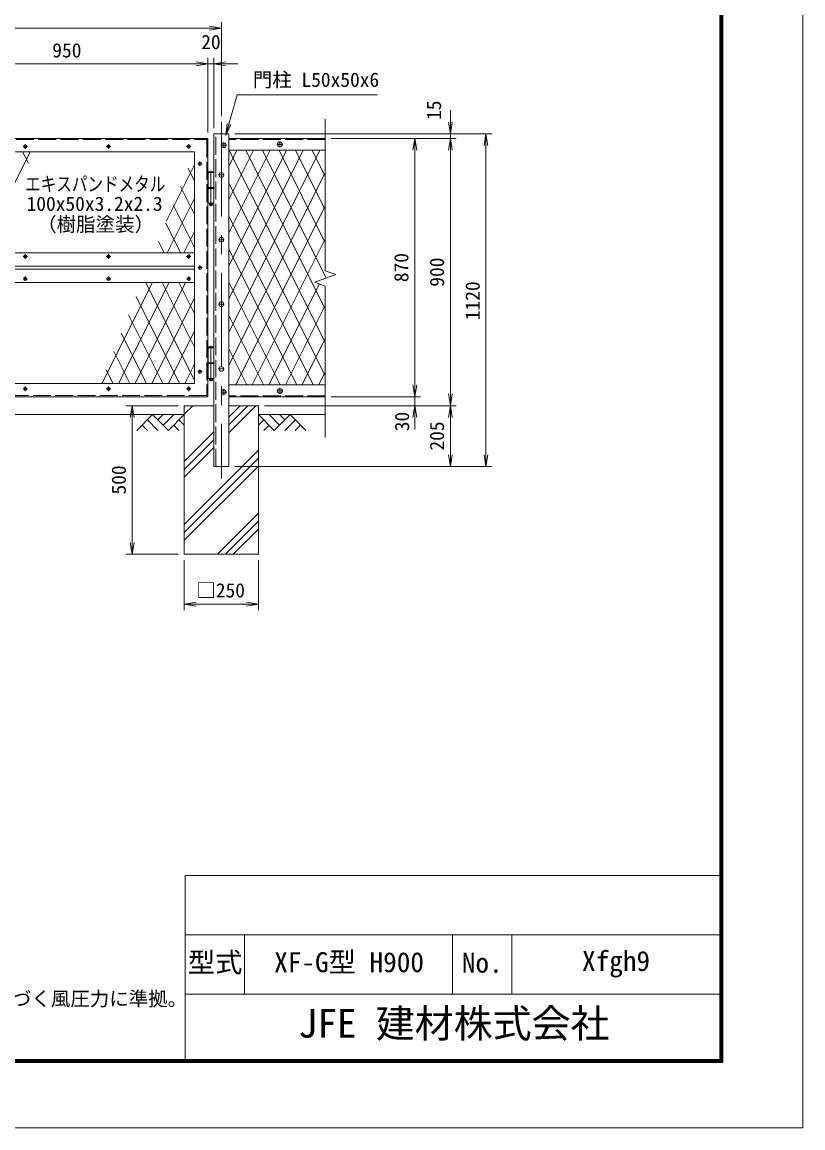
# Model space of a CAD drawing. Units: millimetres at full size. Extents: x -4200 to 4200, y -2970 to 2970.
# Drawn here: x 1571 to 4200, y -2970 to 753 of the extents above; entities that cross this region are included whole.
import ezdxf
from ezdxf.enums import TextEntityAlignment as Align

# ---------------------------------------------------------------- set-up
doc = ezdxf.new("R2010")
doc.units = ezdxf.units.MM
doc.header["$LTSCALE"] = 10
doc.linetypes.add('DASHED', pattern=[7.5, 6, -1.5])
doc.linetypes.add('USER1', pattern=[50.8, 31.75, -6.35, 6.35, -6.35])
doc.layers.add('0-0_D-TTL-TXT', color=7, linetype='Continuous')
for name, color, linetype, lineweight in [('0-1_D-STR3', 3, 'Continuous', 13), ('0-2_D-BMK', 2, 'USER1', 13), ('0-3_D-STR1', 1, 'Continuous', 18), ('0-4_D-STR-TXT', 7, 'Continuous', 13), ('0-5_D-STR4', 7, 'Continuous', 18), ('0-6_D-BGD', 7, 'Continuous', 18), ('0-7_D-STR-DIM', 7, 'Continuous', 13), ('0-8_0', 7, 'Continuous', 18), ('0-9_D-DCR-HCH', 7, 'Continuous', 13), ('0-A_D-STR2', 7, 'Continuous', 13), ('0-B_D-TTL', 7, 'Continuous', 18)]:
    doc.layers.add(name, color=color, linetype=linetype, lineweight=lineweight)
doc.styles.add('ＭＳ ゴシック', font='')
doc.styles.get('ＭＳ ゴシック').set_extended_font_data('MS Gothic')

# ---------------------------------------------------------------- blocks, each defined once
blk = doc.blocks.new('_Open')
at = {"layer": '0-8_0'}
blk.add_line((-10, 1.667), (0, 0), dxfattribs=at)
blk.add_lwpolyline([(-10, -1.667), (0, 0), (-10, 0)], dxfattribs=at)

msp = doc.modelspace()

# ---------------------------------------------------------------- linework, layer by layer
at = {"layer": '0-1_D-STR3'}
for p, q in [((2216.69, 246.37), (2197.29, 246.37)), ((2197.29, 246.37), (2197.29, 196.37)), ((2197.49, 248.37), (2198.49, 249.37)), ((2197.49, 248.37), (2197.49, 246.37)), ((2197.49, 248.37), (2216.49, 248.37)), ((2215.49, 249.37), (2198.49, 249.37)), ((2215.49, 249.37), (2216.49, 248.37)), ((2216.49, 248.37), (2216.49, 246.37)), ((2216.69, 246.37), (2216.69, 196.37)), ((2217.49, 196.37), (2196.49, 196.37)), ((2196.49, 196.37), (2196.49, 193.37)), ((2217.49, 193.37), (2196.49, 193.37)), ((2197.29, 193.37), (2197.29, 143.37)), ((2216.69, 193.37), (2216.69, 143.37)), ((2217.49, 196.37), (2217.49, 193.37)), ((2216.69, 143.37), (2197.29, 143.37)), ((2201.99, 143.37), (2201.99, 137.37)), ((2202.99, 136.37), (2201.99, 137.37)), ((2210.99, 136.37), (2202.99, 136.37)), ((2211.99, 143.37), (2211.99, 137.37)), ((2216.69, -343.63), (2197.29, -343.63)), ((2197.29, -343.63), (2197.29, -393.63)), ((2197.49, -341.63), (2198.49, -340.63)), ((2197.49, -341.63), (2197.49, -343.63)), ((2197.49, -341.63), (2216.49, -341.63)), ((2215.49, -340.63), (2198.49, -340.63)), ((2215.49, -340.63), (2216.49, -341.63)), ((2216.49, -341.63), (2216.49, -343.63)), ((2216.69, -343.63), (2216.69, -393.63)), ((2217.49, -393.63), (2196.49, -393.63)), ((2196.49, -393.63), (2196.49, -396.63)), ((2217.49, -396.63), (2196.49, -396.63)), ((2197.29, -396.63), (2197.29, -446.63)), ((2216.69, -396.63), (2216.69, -446.63)), ((2217.49, -393.63), (2217.49, -396.63)), ((2216.69, -446.63), (2197.29, -446.63)), ((2201.99, -446.63), (2201.99, -452.63)), ((2211.99, -446.63), (2211.99, -452.63)), ((2202.99, -453.63), (2201.99, -452.63)), ((2210.99, -453.63), (2202.99, -453.63))]:
    msp.add_line(p, q, dxfattribs=at)
for points in [[(2210.99, 136.37), (2211.99, 137.37), (2201.99, 137.37)], [(2210.99, -453.63), (2211.99, -452.63), (2201.99, -452.63)]]:
    msp.add_lwpolyline(points, dxfattribs=at)
for centre, radius in [((1581.99, 334.37), 5.25), ((1861.99, 334.37), 5.25), ((2131.99, 334.37), 5.25), ((2249.99, 338.37), 8), ((2438.99, 341.37), 8), ((2169.99, 276.37), 5.25), ((2241.99, 238.37), 8), ((2206.99, 141.37), 2), ((2241.99, 20.37), 8), ((1581.99, -36.13), 5.25), ((1861.99, -36.13), 5.25), ((2131.99, -36.13), 5.25), ((2169.99, -73.63), 5.25), ((1581.99, -111.13), 5.25), ((1861.99, -111.13), 5.25), ((2131.99, -111.13), 5.25), ((2241.99, -196.63), 8), ((2241.99, -414.63), 8), ((2169.99, -423.63), 5.25), ((2206.99, -448.63), 2), ((1581.99, -481.63), 5.25), ((1861.99, -481.63), 5.25), ((2131.99, -481.63), 5.25), ((2438.99, -488.63), 8), ((2249.99, -492.63), 8)]:
    msp.add_circle(centre, radius, dxfattribs=at)
at = {"layer": '0-2_D-BMK'}
for p, q in [((2241.99, 416.37), (2241.99, -783.63)), ((1581.99, 341.81), (1581.99, 326.93)), ((1861.99, 341.81), (1861.99, 326.93)), ((2131.99, 341.81), (2131.99, 326.93)), ((2259.99, 338.37), (2239.99, 338.37)), ((2249.99, 348.37), (2249.99, 328.37)), ((2448.99, 341.37), (2428.99, 341.37)), ((2438.99, 351.37), (2438.99, 331.37)), ((1589.43, 334.37), (1574.55, 334.37)), ((1869.43, 334.37), (1854.55, 334.37)), ((2139.43, 334.37), (2124.55, 334.37)), ((2177.43, 276.37), (2162.55, 276.37)), ((2169.99, 283.81), (2169.99, 268.93)), ((2206.99, 252.77), (2206.99, 133.61)), ((2251.99, 238.37), (2231.99, 238.37)), ((2251.99, 20.37), (2231.99, 20.37)), ((1589.43, -36.13), (1574.55, -36.13)), ((1581.99, -28.69), (1581.99, -43.57)), ((1869.43, -36.13), (1854.55, -36.13)), ((1861.99, -28.69), (1861.99, -43.57)), ((2139.43, -36.13), (2124.55, -36.13)), ((2131.99, -28.69), (2131.99, -43.57)), ((2177.43, -73.63), (2162.55, -73.63)), ((2169.99, -66.19), (2169.99, -81.07)), ((1589.43, -111.13), (1574.55, -111.13)), ((1581.99, -103.69), (1581.99, -118.57)), ((1869.43, -111.13), (1854.55, -111.13)), ((1861.99, -103.69), (1861.99, -118.57)), ((2139.43, -111.13), (2124.55, -111.13)), ((2131.99, -103.69), (2131.99, -118.57)), ((2251.99, -196.63), (2231.99, -196.63)), ((2206.99, -337.23), (2206.99, -456.39)), ((2177.43, -423.63), (2162.55, -423.63)), ((2169.99, -416.19), (2169.99, -431.07)), ((2251.99, -414.63), (2231.99, -414.63)), ((1589.43, -481.63), (1574.55, -481.63)), ((1581.99, -474.19), (1581.99, -489.07)), ((1869.43, -481.63), (1854.55, -481.63)), ((1861.99, -474.19), (1861.99, -489.07)), ((2139.43, -481.63), (2124.55, -481.63)), ((2131.99, -474.19), (2131.99, -489.07)), ((2249.99, -482.63), (2249.99, -502.63)), ((2438.99, -498.63), (2438.99, -478.63)), ((2259.99, -492.63), (2239.99, -492.63)), ((2448.99, -488.63), (2428.99, -488.63))]:
    msp.add_line(p, q, dxfattribs=at)
at = {"layer": '0-3_D-STR1', "linetype": 'DASHED'}
for p, q in [((2222.99, -743.63), (2222.99, 376.37)), ((2591.99, 358.37), (2266.99, 358.37)), ((2192.99, -504.63), (1250.99, -504.63)), ((2591.99, -505.63), (2266.99, -505.63))]:
    msp.add_line(p, q, dxfattribs=at)
at = {"layer": '0-3_D-STR1'}
for p, q in [((2591.99, 361.37), (2266.99, 361.37)), ((1291.99, 316.37), (2151.99, 316.37)), ((2151.99, 316.37), (2151.99, -463.63)), ((2266.99, 321.37), (2591.99, 321.37)), ((2151.99, -23.63), (1291.99, -23.63)), ((2151.99, -68.63), (1322.99, -68.63)), ((2151.99, -78.63), (1322.99, -78.63)), ((2151.99, -123.63), (1291.99, -123.63)), ((2151.99, -463.63), (1291.99, -463.63)), ((1291.99, -463.63), (2151.99, -463.63)), ((2266.99, -468.63), (2591.99, -468.63)), ((2591.99, -508.63), (2266.99, -508.63))]:
    msp.add_line(p, q, dxfattribs=at)
for points in [[(2266.99, -743.63), (2216.99, -743.63), (2216.99, 376.37), (2266.99, 376.37)], [(2196.99, 361.37), (2196.99, -508.63), (1246.99, -508.63), (1246.99, 361.37)]]:
    msp.add_lwpolyline(points, close=True, dxfattribs=at)
at = {"layer": '0-3_D-STR1', "linetype": 'DASHED'}
msp.add_lwpolyline([(1250.99, 357.37), (2192.99, 357.37), (2192.99, -504.63)], dxfattribs=at)
at = {"layer": '0-4_D-STR-TXT'}
msp.add_lwpolyline([(2766.63, 508.02), (2295.66, 508.02), (2257.57, 373.75)], dxfattribs=at)
at = {"layer": '0-5_D-STR4'}
for p, q in [((2116.99, -538.63), (2116.99, -1038.63)), ((2116.99, -538.63), (2216.99, -538.63)), ((2266.99, -538.63), (2366.99, -538.63)), ((2366.99, -538.63), (2366.99, -1038.63)), ((2116.99, -1038.63), (2366.99, -1038.63))]:
    msp.add_line(p, q, dxfattribs=at)
at = {"layer": '0-6_D-BGD'}
for p, q in [((366.99, -568.63), (2116.99, -568.63)), ((2366.99, -568.63), (2591.99, -568.63))]:
    msp.add_line(p, q, dxfattribs=at)
at = {"layer": '0-7_D-STR-DIM'}
for p, q in [((2241.99, 436.37), (2241.99, 752.86)), ((241.99, 732.86), (2241.99, 732.86)), ((2196.99, 612.86), (1246.99, 612.86)), ((2156.99, 612.86), (2116.99, 612.86)), ((2196.99, 381.37), (2196.99, 632.86)), ((2196.99, 381.37), (2196.99, 632.86)), ((2216.99, 612.86), (2196.99, 612.86)), ((2216.99, 396.37), (2216.99, 632.86)), ((2256.99, 612.86), (2296.99, 612.86)), ((3013.04, 416.37), (3013.04, 456.37)), ((2591.99, 425.82), (2591.99, -84.41)), ((2286.99, 376.37), (3033.04, 376.37)), ((2286.99, 376.37), (3153.04, 376.37)), ((3013.04, 361.37), (3013.04, 376.37)), ((3133.04, -743.63), (3133.04, 376.37)), ((2611.99, 361.37), (2913.04, 361.37)), ((2611.99, 361.37), (3033.04, 361.37)), ((2611.99, 361.37), (3033.04, 361.37)), ((2893.04, 361.37), (2893.04, -508.63)), ((3013.04, 361.37), (3013.04, -538.63)), ((3013.04, 321.37), (3013.04, 281.37)), ((2556.75, -122.88), (2627.23, -97.23)), ((2627.23, -97.23), (2591.99, -84.41)), ((2591.99, -135.71), (2556.75, -122.88)), ((2591.99, -135.71), (2591.99, -645.94)), ((2893.04, -468.63), (2893.04, -428.63)), ((2611.99, -508.63), (2913.04, -508.63)), ((2611.99, -508.63), (2913.04, -508.63)), ((2893.04, -508.63), (2893.04, -538.63)), ((2096.99, -538.63), (1921.77, -538.63)), ((1941.77, -538.63), (1941.77, -1038.63)), ((2386.99, -538.63), (3033.04, -538.63)), ((2386.99, -538.63), (2913.04, -538.63)), ((2386.99, -538.63), (3033.04, -538.63)), ((3013.04, -538.63), (3013.04, -743.63)), ((2893.04, -578.63), (2893.04, -618.63)), ((2286.99, -743.63), (3033.04, -743.63)), ((2286.99, -743.63), (3153.04, -743.63)), ((2096.99, -1038.63), (1921.77, -1038.63)), ((2116.99, -1058.63), (2116.99, -1226.33)), ((2366.99, -1058.63), (2366.99, -1226.33)), ((2116.99, -1206.33), (2366.99, -1206.33))]:
    msp.add_line(p, q, dxfattribs=at)
at = {"layer": '0-9_D-DCR-HCH'}
for p, q in [((2116.99, -567.41), (2145.77, -538.63)), ((2116.99, -540.89), (2119.25, -538.63)), ((2266.99, -629.54), (2357.9, -538.63)), ((2266.99, -603.02), (2331.38, -538.63)), ((2266.99, -576.51), (2304.87, -538.63)), ((2010.57, -568.63), (1957.36, -621.84)), ((1992.83, -586.37), (2028.47, -621.84)), ((2010.57, -568.63), (2063.78, -621.84)), ((2028.3, -586.37), (2046.04, -568.63)), ((2046.04, -604.11), (2081.52, -568.63)), ((2063.78, -621.84), (2116.99, -568.63)), ((2099.25, -586.37), (2116.99, -604.03)), ((2420.2, -621.84), (2366.99, -568.63)), ((2384.73, -586.37), (2366.99, -604.03)), ((2437.94, -604.11), (2402.47, -568.63)), ((2473.42, -568.63), (2420.2, -621.84)), ((2455.77, -586.46), (2437.94, -568.63)), ((2491.15, -586.37), (2455.52, -621.84)), ((2473.42, -568.63), (2526.63, -621.84)), ((1975.09, -604.11), (1992.91, -621.84)), ((2081.52, -604.11), (2099.34, -621.84)), ((2116.99, -726.51), (2216.99, -626.51)), ((2402.47, -604.11), (2384.65, -621.84)), ((2508.89, -604.11), (2491.07, -621.84)), ((2116.99, -753.02), (2216.99, -653.02)), ((2116.99, -779.54), (2216.99, -679.54)), ((2116.99, -938.64), (2366.99, -688.64)), ((2116.99, -965.16), (2366.99, -715.16)), ((2116.99, -991.67), (2366.99, -741.67)), ((2229.13, -1038.63), (2366.99, -900.77)), ((2255.65, -1038.63), (2366.99, -927.29)), ((2282.16, -1038.63), (2366.99, -953.8))]:
    msp.add_line(p, q, dxfattribs=at)
at = {"layer": '0-A_D-STR2'}
for p, q in [((1598.53, 316.37), (1428.53, -23.63)), ((1592.24, 277.81), (1572.96, 316.37)), ((2294.02, 321.37), (2266.99, 267.31)), ((2349.92, 321.37), (2266.99, 155.5)), ((2405.83, 321.37), (2266.99, 43.7)), ((2461.73, 321.37), (2266.99, -68.11)), ((2517.63, 321.37), (2266.99, -179.91)), ((2573.53, 321.37), (2266.99, -291.71)), ((2591.99, -325.71), (2268.45, 321.37)), ((2591.99, -213.91), (2324.35, 321.37)), ((2595.35, -108.83), (2380.25, 321.37)), ((2591.99, 9.69), (2436.15, 321.37)), ((2591.99, 121.5), (2492.06, 321.37)), ((2591.99, 233.3), (2547.96, 321.37)), ((2151.99, 272.11), (2057.71, 83.55)), ((2151.99, 217.67), (2129.91, 261.84)), ((2591.99, 246.48), (2266.99, -403.52)), ((2151.99, 105.87), (2104.89, 200.06)), ((2591.99, -437.52), (2266.99, 212.48)), ((2151.99, 160.31), (2060.02, -23.63)), ((2151.99, -5.93), (2079.88, 138.29)), ((2591.99, 134.68), (2290.33, -468.63)), ((2104.94, -23.63), (2054.86, 76.52)), ((2551.65, -468.63), (2266.99, 100.68)), ((2151.99, 48.5), (2115.92, -23.63)), ((2049.04, -23.63), (2029.85, 14.75)), ((2591.99, 22.88), (2346.24, -468.63)), ((2495.74, -468.63), (2266.99, -11.13)), ((2010.02, -123.63), (1840.02, -463.63)), ((2065.92, -123.63), (1895.92, -463.63)), ((2121.83, -123.63), (1951.83, -463.63)), ((2151.99, -453.14), (1987.24, -123.63)), ((2151.99, -341.34), (2043.14, -123.63)), ((2151.99, -229.54), (2099.04, -123.63)), ((2439.84, -468.63), (2266.99, -122.93)), ((2572.2, -128.51), (2402.14, -468.63)), ((2101.33, -463.63), (1954.8, -170.57)), ((2151.99, -175.11), (2007.73, -463.63)), ((2591.99, -200.73), (2458.04, -468.63)), ((2045.43, -463.63), (1929.79, -232.35)), ((2383.94, -468.63), (2266.99, -234.73)), ((1989.53, -463.63), (1904.77, -294.12)), ((2151.99, -286.91), (2063.63, -463.63)), ((2591.99, -312.53), (2513.94, -468.63)), ((1933.63, -463.63), (1879.76, -355.9)), ((2328.04, -468.63), (2266.99, -346.54)), ((2151.99, -398.71), (2119.53, -463.63)), ((1877.72, -463.63), (1854.74, -417.67)), ((2591.99, -424.34), (2569.84, -468.63))]:
    msp.add_line(p, q, dxfattribs=at)
at = {"layer": '0-B_D-TTL'}
for p, q in [((2120, -2120), (2120, -2740)), ((2120, -2120), (3920, -2120)), ((2120, -2320), (3920, -2320)), ((2320, -2320), (2320, -2520)), ((3020, -2320), (3020, -2520)), ((3220, -2320), (3220, -2520)), ((2120, -2520), (3920, -2520))]:
    msp.add_line(p, q, dxfattribs=at)
at = {"layer": '0-B_D-TTL', "color": 2}
msp.add_lwpolyline([(-4200, 2970), (4200, 2970), (4200, -2970), (-4200, -2970)], close=True, dxfattribs=at)
at = {"layer": '0-B_D-TTL'}
for points in [[(-3930, 2750), (3930, 2750), (3930, -2750), (-3930, -2750)], [(-3927.5, 2747.5), (3927.5, 2747.5), (3927.5, -2747.5), (-3927.5, -2747.5)], [(-3925, 2745), (3925, 2745), (3925, -2745), (-3925, -2745)], [(-3922.5, 2742.5), (3922.5, 2742.5), (3922.5, -2742.5), (-3922.5, -2742.5)], [(-3920, 2740), (3920, 2740), (3920, -2740), (-3920, -2740)]]:
    msp.add_lwpolyline(points, close=True, dxfattribs=at)

# ---------------------------------------------------------------- block references
at = {"layer": '0-4_D-STR-TXT', "xscale": 4, "yscale": 4, "rotation": 254.16392}
msp.add_blockref('_Open', (2257.03, 371.82), dxfattribs=at)
at = {"layer": '0-7_D-STR-DIM', "xscale": 4, "yscale": 4}
for p in [(2241.99, 732.86), (2196.99, 612.86), (2196.99, 612.86), (2366.99, -1206.33)]:
    msp.add_blockref('_Open', p, dxfattribs=at)
for p, rotation in [((2216.99, 612.86), 180), ((3013.04, 376.37), 270), ((3133.04, 376.37), 90), ((2893.04, 361.37), 90), ((3013.04, 361.37), 90), ((3013.04, 361.37), 90), ((2893.04, -508.63), 270), ((2893.04, -508.63), 270), ((3013.04, -538.63), 270), ((1941.77, -538.63), 90), ((2893.04, -538.63), 90), ((3013.04, -538.63), 90), ((3013.04, -743.63), 270), ((3133.04, -743.63), 270), ((1941.77, -1038.63), 270), ((2116.99, -1206.33), 180)]:
    msp.add_blockref('_Open', p, dxfattribs=dict(at, rotation=rotation))

# ---------------------------------------------------------------- texts
at = {"layer": '0-0_D-TTL-TXT', "style": 'ＭＳ ゴシック'}
for s, height, p in [('型式', 67.38, (2129.04, -2466.53)), ('XF-G型 H900', 67.38, (2419.85, -2466)), ('No.', 67.38, (3051.78, -2467.6)), ('Xfgh9', 67.38, (3456.29, -2461.91)), ('（設計条件）風荷重：昭和57年改正 建築基準法・同施行令に基づく風圧力に準拠。', 48.09, (-332.45, -2573.6)), ('JFE 建材株式会社', 96.19, (2500.2, -2694.95))]:
    msp.add_text(s, height=height, dxfattribs=at).set_placement(p, align=Align.BOTTOM_LEFT)
at = {"layer": '0-4_D-STR-TXT', "style": 'ＭＳ ゴシック'}
for s, p in [('門柱 L50x50x6', (2347.85, 520.6)), ('100x50x3.2x2.3', (1586.23, 102.99)), ('（樹脂塗装）', (1621.8, 33.79))]:
    msp.add_text(s, height=48.09, dxfattribs=at).set_placement(p, align=Align.BOTTOM_LEFT)
at = {"layer": '0-4_D-STR-TXT', "style": 'ＭＳ ゴシック', "width": 0.8}
msp.add_text('エキスパンドメタル', height=48.09, dxfattribs=at).set_placement((1581.23, 169.49), align=Align.BOTTOM_LEFT)
at = {"layer": '0-7_D-STR-DIM', "style": 'ＭＳ ゴシック'}
for s, p in [('20', (2174.23, 647.61)), ('950', (1672.85, 619.61)), ('□250', (2157.8, -1198.56))]:
    msp.add_text(s, height=48.09, dxfattribs=at).set_placement(p, align=Align.BOTTOM_LEFT)
for s, p in [('15', (2996.1, 423.66)), ('870', (2886.29, -122.52)), ('900', (3006.29, -137.77)), ('1120', (3126.29, -250.55)), ('30', (2888.69, -624.53)), ('205', (3006.29, -689.5)), ('500', (1935.03, -837.52))]:
    msp.add_text(s, height=48.09, rotation=90, dxfattribs=at).set_placement(p, align=Align.BOTTOM_LEFT)

doc.saveas('drawing.dxf')
